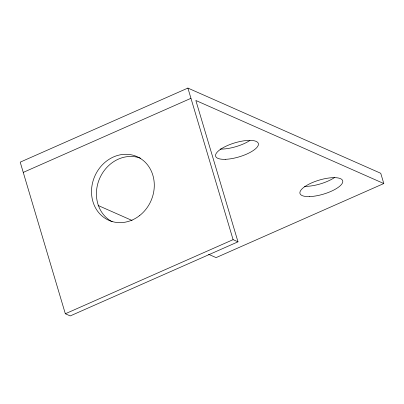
<?xml version="1.0" encoding="UTF-8"?>
<svg xmlns="http://www.w3.org/2000/svg" width="404" height="404" viewBox="0 0 404 404"><rect width="100%" height="100%" fill="white"/><g stroke="black" fill="none" stroke-linecap="round" stroke-linejoin="round"><path stroke-width="0.61" d="M187.9 88.077L20.2 162.15L65.332 313.762L70.23 315.923L237.991 241.824L195.854 100.485L383.8 183.537L380.745 173.291L187.9 88.077L233.093 239.658L237.991 241.824M23.255 172.397L190.956 98.323M65.332 313.762L233.093 239.658M383.8 183.537L216.1 257.616L208.616 254.308M98.132 205.484L132.083 220.488M249.909 140.481A22.291 7.333 -16.6 0 1 220.21 149.076M334.78 177.396A22.291 7.333 -16.6 0 1 304.555 186.345M112.166 221.73A34.825 30.679 -66.2 0 1 99.833 178.023A34.825 30.679 -66.2 0 1 140.643 158.267M225.2 159.322A22.291 7.333 -16.6 0 0 258.409 144.652A22.291 7.333 -16.6 0 0 227.336 145.597A22.291 7.333 -16.6 0 0 225.2 159.322M309.54 196.591A22.291 7.333 -16.6 0 0 342.754 181.921A22.291 7.333 -16.6 0 0 311.681 182.866A22.291 7.333 -16.6 0 0 309.54 196.591M139.733 215.483A34.825 30.679 -66.2 0 0 137.446 156.823A34.825 30.679 -66.2 0 0 91.536 193.092A34.825 30.679 -66.2 0 0 139.733 215.483"/></g></svg>
